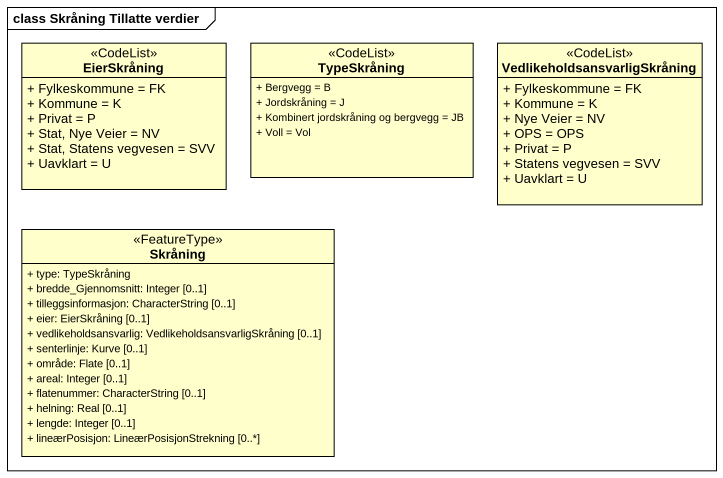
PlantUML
@startuml
mainframe class Skråning Tillatte verdier
hide circle
hide empty members
skinparam classAttributeIconSize 0
class EierSkråning <<CodeList>> {
  + Fylkeskommune = FK
  + Kommune = K
  + Privat = P
  + Stat, Nye Veier = NV
  + Stat, Statens vegvesen = SVV
  + Uavklart = U
}
class TypeSkråning <<CodeList>> {
  + Bergvegg = B
  + Jordskråning = J
  + Kombinert jordskråning og bergvegg = JB
  + Voll = Vol
}
class "VedlikeholdsansvarligSkråning" as VedlikeholdsansvarligSkrånin <<CodeList>> {
  + Fylkeskommune = FK
  + Kommune = K
  + Nye Veier = NV
  + OPS = OPS
  + Privat = P
  + Statens vegvesen = SVV
  + Uavklart = U
}
class Skråning <<FeatureType>> {
  + type: TypeSkråning
  + bredde_Gjennomsnitt: Integer [0..1]
  + tilleggsinformasjon: CharacterString [0..1]
  + eier: EierSkråning [0..1]
  + vedlikeholdsansvarlig: VedlikeholdsansvarligSkråning [0..1]
  + senterlinje: Kurve [0..1]
  + område: Flate [0..1]
  + areal: Integer [0..1]
  + flatenummer: CharacterString [0..1]
  + helning: Real [0..1]
  + lengde: Integer [0..1]
  + lineærPosisjon: LineærPosisjonStrekning [0..*]
}
@enduml
